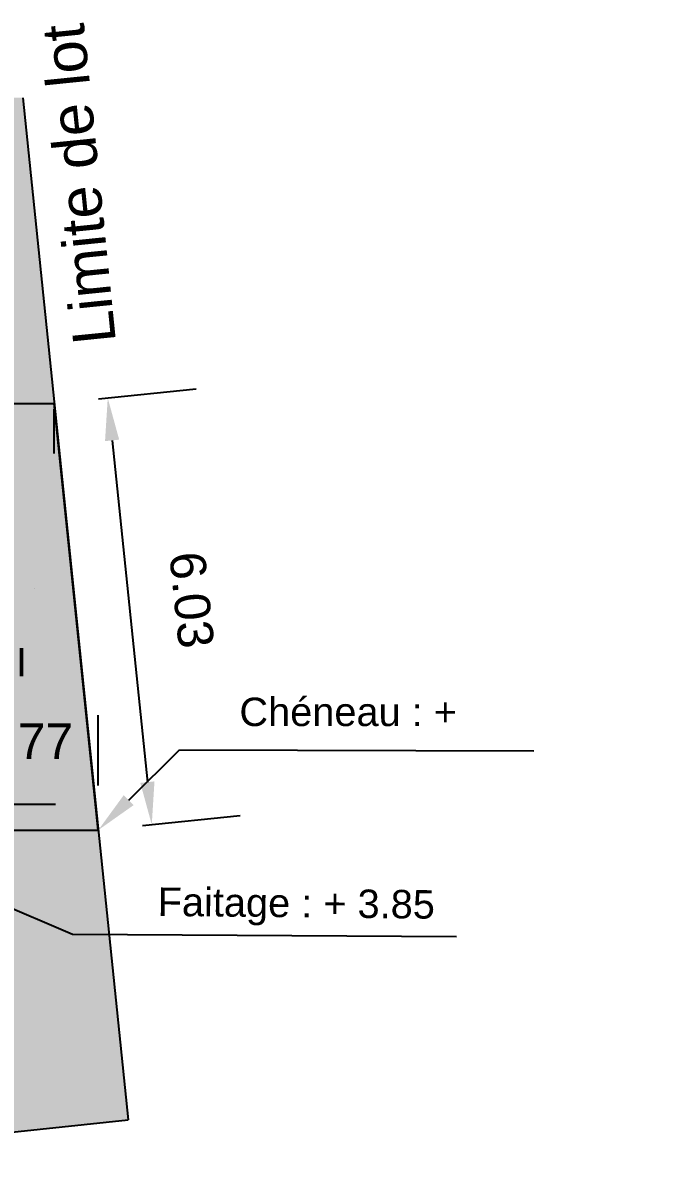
# Model space of a CAD drawing. Header units: millimetres. Extents: x 2334 to 2372.1, y 1702.1 to 1730.4.
# Drawn here: x 2362.94 to 2372.13, y 1713.69 to 1729.65 of the extents above; entities that cross this region are included whole.
import ezdxf
from ezdxf import colors
from ezdxf.entities.mleader import LeaderData, LeaderLine
from ezdxf.math import Vec2, Vec3

# ---------------------------------------------------------------- set-up
doc = ezdxf.new("R2010")
doc.units = ezdxf.units.MM
for name, color, linetype in [('Cotations', 1, 'Continuous'), ('Espaces verts', 82, 'Continuous'), ('LimitesLot', 5, 'Continuous'), ('Maison', 7, 'Continuous'), ('Texte', 7, 'Continuous')]:
    doc.layers.add(name, color=color, linetype=linetype)
doc.styles.get("Standard").update_dxf_attribs({"font": 'arial.ttf'})
doc.dimstyles.new('ISO-25', dxfattribs={"dimtxt": 2.5, "dimasz": 2.5, "dimexe": 1.25, "dimexo": 0.625, "dimtad": 1, "dimtxsty": 'Standard', "dimcen": 2.5, "dimadec": 0, "dimazin": 0, "dimtfac": 1, "dimtmove": 0, "dimatfit": 3, "dimfxl": 1, "dimarcsym": 0})

# ---------------------------------------------------------------- blocks, each defined once
blk = doc.blocks.new('*D16')
at = {"layer": 'Cotations', "color": 0, "lineweight": -2, "transparency": 16777216}
for p, q in [((2360.234, 1723.591), (2360.234, 1724.216)), ((2363.386, 1723.591), (2363.386, 1724.216)), ((2360.834, 1722.966), (2362.786, 1722.966))]:
    blk.add_line(p, q, dxfattribs=at)
at = {"layer": 'Cotations', "color": 0, "transparency": 16777216}
for points in [[(2360.834, 1723.066), (2360.834, 1722.866), (2360.234, 1722.966)], [(2362.786, 1723.066), (2362.786, 1722.866), (2363.386, 1722.966)]]:
    blk.add_solid(points, dxfattribs=at)
at = {"layer": 'Defpoints', "color": 0, "transparency": 16777216}
for p in [(2360.234, 1722.966), (2363.386, 1722.966), (2363.386, 1722.966)]:
    blk.add_point(p, dxfattribs=at)
at = {"layer": 'Cotations', "color": 0, "transparency": 16777216, "insert": (2361.822, 1723.846), "char_height": 0.5, "attachment_point": 5}
blk.add_mtext('3.15', dxfattribs=at)
blk = doc.blocks.new('*D17')
at = {"layer": 'Cotations', "color": 0, "lineweight": -2, "transparency": 16777216}
for p, q in [((2360.234, 1718.92), (2360.234, 1719.912)), ((2364.005, 1718.92), (2364.005, 1719.912)), ((2360.834, 1718.662), (2363.405, 1718.662))]:
    blk.add_line(p, q, dxfattribs=at)
at = {"layer": 'Cotations', "color": 0, "transparency": 16777216}
for points in [[(2360.834, 1718.762), (2360.834, 1718.562), (2360.234, 1718.662)], [(2363.405, 1718.762), (2363.405, 1718.562), (2364.005, 1718.662)]]:
    blk.add_solid(points, dxfattribs=at)
at = {"layer": 'Defpoints', "color": 0, "transparency": 16777216}
for p in [(2364.005, 1718.662), (2360.234, 1718.295), (2364.005, 1718.295)]:
    blk.add_point(p, dxfattribs=at)
at = {"layer": 'Cotations', "color": 0, "transparency": 16777216, "insert": (2362.972, 1719.542), "char_height": 0.5, "attachment_point": 5}
blk.add_mtext('3.77', dxfattribs=at)
blk = doc.blocks.new('*D18')
at = {"layer": 'Cotations', "color": 0, "lineweight": -2, "transparency": 16777216}
for p, q in [((2364.008, 1724.359), (2365.382, 1724.501)), ((2364.2, 1723.776), (2364.696, 1718.969)), ((2364.627, 1718.359), (2366.001, 1718.501))]:
    blk.add_line(p, q, dxfattribs=at)
at = {"layer": 'Cotations', "color": 0, "transparency": 16777216}
for points in [[(2364.299, 1723.786), (2364.1, 1723.765), (2364.138, 1724.372)], [(2364.795, 1718.98), (2364.596, 1718.959), (2364.757, 1718.372)]]:
    blk.add_solid(points, dxfattribs=at)
at = {"layer": 'Defpoints', "color": 0, "transparency": 16777216}
for p in [(2363.386, 1724.295), (2364.005, 1718.295), (2364.757, 1718.372)]:
    blk.add_point(p, dxfattribs=at)
at = {"layer": 'Cotations', "color": 0, "transparency": 16777216, "insert": (2365.317, 1721.532), "char_height": 0.5, "attachment_point": 5, "rotation": 275.8917}
blk.add_mtext('6.03', dxfattribs=at)

msp = doc.modelspace()

# ---------------------------------------------------------------- hatches: boundary and pattern name
at = {"layer": 'Espaces verts', "true_color": 0x939598, "transparency": 33554508}
h = msp.add_hatch(color=252, dxfattribs=at)
h.dxf.hatch_style = 1
h.paths.add_polyline_path([(2356.734, 1724.595), (2360.234, 1724.595), (2360.234, 1724.295), (2363.386, 1724.295), (2362.942, 1728.595), (2356.734, 1728.595)])
h.paths.add_polyline_path([(2364.005, 1718.295), (2360.234, 1718.295), (2360.234, 1717.995), (2359.934, 1717.995), (2360.382, 1713.792), (2364.426, 1714.221)])
at = {"layer": 'Maison', "true_color": 0x991b1e, "transparency": 33554508}
h = msp.add_hatch(color=244, dxfattribs=at)
h.dxf.hatch_style = 1
h.paths.add_polyline_path([(2360.234, 1724.595), (2344.734, 1724.595), (2344.734, 1721.295), (2360.234, 1721.295)])
h.paths.add_polyline_path([(2360.234, 1721.295), (2344.734, 1721.295), (2344.734, 1717.995), (2348.234, 1717.995), (2348.234, 1715.495), (2356.734, 1715.495), (2356.734, 1717.995), (2360.234, 1717.995)])
h.paths.add_polyline_path([(2356.734, 1728.595), (2347.634, 1728.595), (2347.634, 1724.595), (2356.734, 1724.595)])
h.paths.add_polyline_path([(2363.386, 1724.295), (2360.234, 1724.295), (2360.234, 1718.295), (2364.005, 1718.295)])

# ---------------------------------------------------------------- linework, layer by layer
at = {"layer": 'LimitesLot'}
for p in [(2362.942, 1728.595), (2359.453, 1713.693)]:
    msp.add_line(p, (2364.426, 1714.221), dxfattribs=at)
at = {"layer": 'Maison'}
for p, q in [((2360.234, 1724.295), (2363.386, 1724.295)), ((2364.005, 1718.295), (2363.386, 1724.295)), ((2360.234, 1718.295), (2364.005, 1718.295))]:
    msp.add_line(p, q, dxfattribs=at)
at = {"layer": 'Maison', "transparency": 33554636}
msp.add_lwpolyline([(2363.108, 1721.688, 0, 0.4, 0), (2362.538, 1721.685, 0, 0, 0), (2361.583, 1721.679, 0, 0, 0)], format="xyseb", dxfattribs=at)

# ---------------------------------------------------------------- texts
at = {"layer": 'Texte', "attachment_point": 1}
for s, width, heights, insert, char_height, rotation in [('Limite de lot', 14.37275, [2.279], (2363.657, 1725.101), 0.6, 95.7628), (' Faitage : + 3.85', 6.07965, [0.524], (2364.687, 1717.49), 0.4, 359.4218)]:
    msp.add_mtext_dynamic_manual_height_columns(s, width=width, gutter_width=12.5, heights=heights, dxfattribs=dict(at, insert=insert, char_height=char_height, rotation=rotation))
at = {"layer": 'Texte', "transparency": 33554636, "insert": (2361.699, 1720.856), "char_height": 0.4, "attachment_point": 1}
msp.add_mtext_dynamic_manual_height_columns('ABRI', width=2.51012, gutter_width=12.5, heights=[0.53], dxfattribs=at)
at = {"layer": 'Texte', "insert": (2365.989, 1720.158), "char_height": 0.4, "attachment_point": 1}
msp.add_mtext_dynamic_manual_height_columns('Chéneau : +', width=4.58216, gutter_width=12.5, heights=[0.551], dxfattribs=at)

# ---------------------------------------------------------------- dimensions: what is measured, and where the dimension line sits
at = {"layer": 'Cotations'}
dim = msp.add_linear_dim(base=(2364.757, 1718.372), p1=(2363.386, 1724.295), p2=(2364.005, 1718.295), angle=275.8917, dimstyle='ISO-25', override={"dimtxt": 0.5, "dimasz": 0.6, "dimdsep": 46}, dxfattribs=at)
dim.commit()
dim.dimension.update_dxf_attribs({"geometry": '*D18', "text_midpoint": (2364.441, 1721.442), "dimtype": 161})
for base, p1, p2, picture, middle in [((2363.386, 1722.966), (2360.234, 1722.966), (2363.386, 1722.966), '*D16', (2361.822, 1722.966)), ((2364.005, 1718.662), (2360.234, 1718.295), (2364.005, 1718.295), '*D17', (2362.972, 1718.662))]:
    dim = msp.add_linear_dim(base=base, p1=p1, p2=p2, dimstyle='ISO-25', override={"dimtxt": 0.5, "dimasz": 0.6, "dimzin": 0, "dimdsep": 46}, dxfattribs=at)
    dim.commit()
    dim.dimension.update_dxf_attribs({"geometry": picture, "text_midpoint": middle, "dimtype": 160})

# ---------------------------------------------------------------- leaders
at = {"layer": 'Texte'}
ml = msp.add_multileader_mtext('Standard', dxfattribs=at)
ml.set_content('', color=256)
ml.set_leader_properties()
ml.build(insert=Vec2(0, 0))
ml.multileader.update_dxf_attribs({"arrow_head_size": 0.6})
ctx = ml.context
ctx.base_point, ctx.arrow_head_size, ctx.plane_origin, ctx.plane_x_axis, ctx.plane_y_axis = Vec3(2370.128, 1719.412), 0.6, Vec3(2364.005, 1718.295), Vec3(0.999998, -0.002187), Vec3(0.002187, 0.999998)
notes = []
notes.append((ctx, [(0, (1, 1, 0), (2365.149, 1719.423), (0.999998, -0.002187), 4.979, [(0, [(2364.005, 1718.295)], 0, [])])]))
ctx.mtext.insert, ctx.mtext.text_direction, ctx.mtext.rotation, ctx.mtext.flow_direction = Vec3(2372.132, 1721.408), Vec3(0.999998, -0.002187), 6.280999, 5
ml = msp.add_multileader_mtext('Standard', dxfattribs=at)
ml.set_content('', color=256)
ml.set_leader_properties()
ml.build(insert=Vec2(0, 0))
ml.multileader.update_dxf_attribs({"arrow_head_size": 0.6})
ctx = ml.context
ctx.base_point, ctx.arrow_head_size, ctx.plane_origin, ctx.plane_x_axis, ctx.plane_y_axis = Vec3(2369.042, 1716.798), 0.6, Vec3(2360.234, 1718.295), Vec3(0.999982, -0.005916), Vec3(0.005916, 0.999982)
notes.append((ctx, [(0, (1, 1, 0), (2363.641, 1716.83), (0.999982, -0.005916), 5.401, [(0, [(2360.234, 1718.295)], 0, [])])]))
ctx.mtext.insert, ctx.mtext.text_direction, ctx.mtext.rotation, ctx.mtext.flow_direction = Vec3(2371.054, 1718.786), Vec3(0.999982, -0.005916), 6.277269, 5
for ctx, leaders in notes:
    for number, flags, end, landing, length, lines in leaders:
        leader = LeaderData()
        leader.index, (leader.has_last_leader_line, leader.has_dogleg_vector, leader.attachment_direction) = number, flags
        leader.last_leader_point, leader.dogleg_vector, leader.dogleg_length = Vec3(end), Vec3(landing), length
        for number, points, colour, breaks in lines:
            line = LeaderLine()
            line.index, line.vertices, line.color, line.breaks = number, Vec3.list(points), colors.encode_raw_color(colour), breaks
            leader.lines.append(line)
        ctx.leaders.append(leader)

doc.saveas('drawing.dxf')
